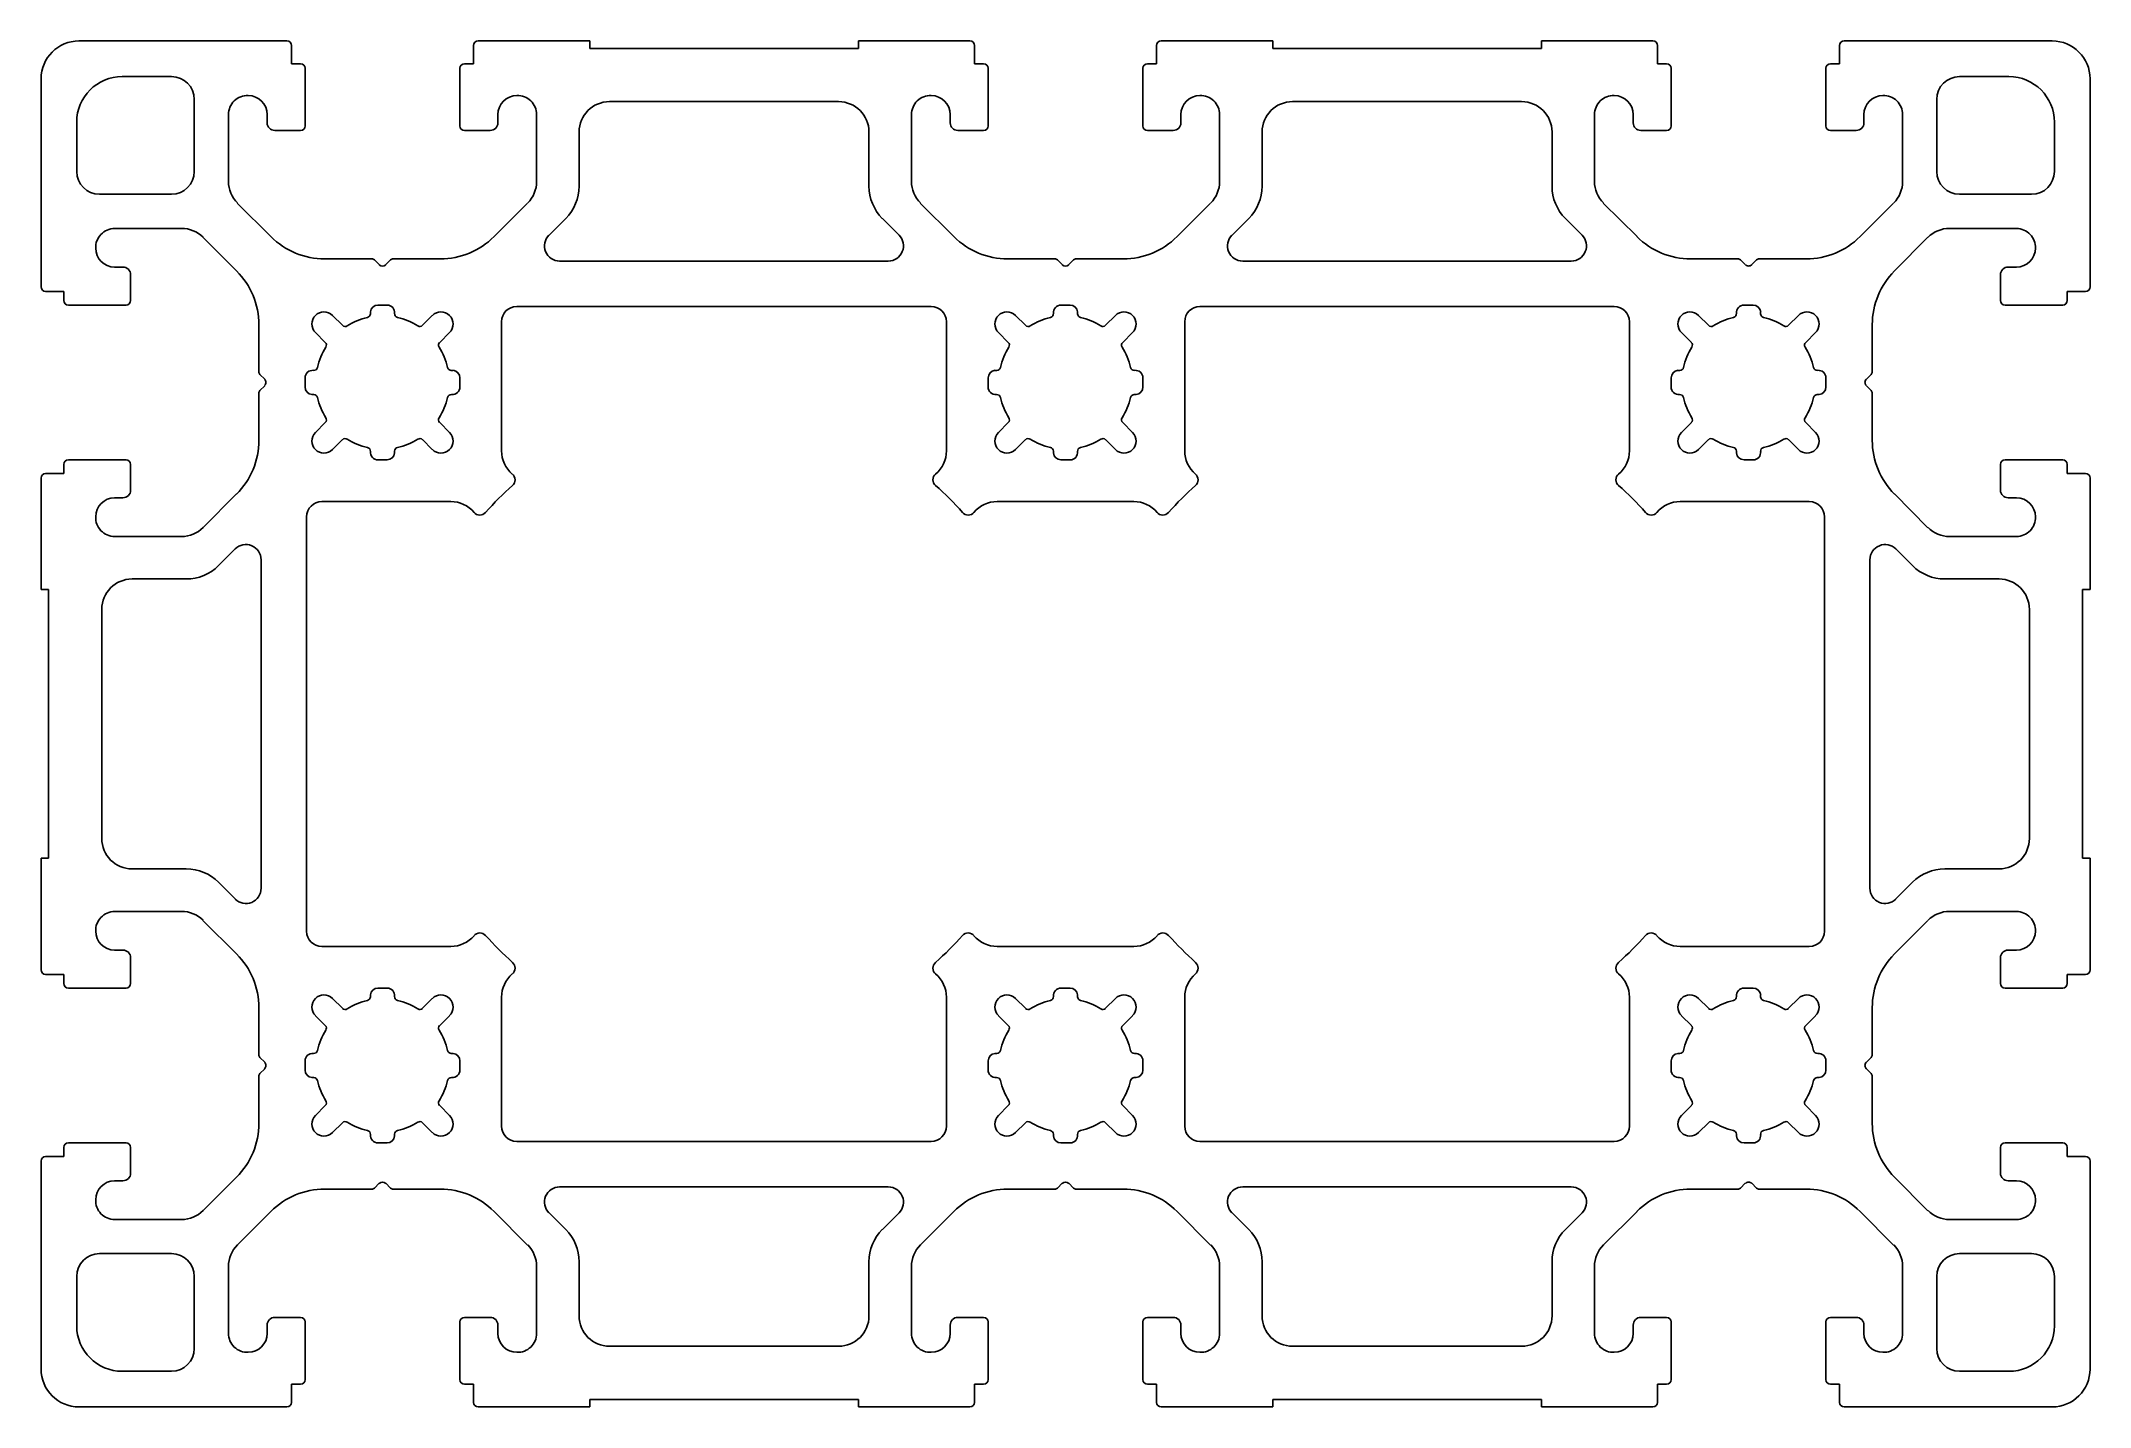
# Model space of a CAD drawing. Extents: x 2115 to 2250, y 2288 to 2378.
import ezdxf

# ---------------------------------------------------------------- set-up
doc = ezdxf.new("R2010")
doc.units = 0
doc.layers.get('0').update_dxf_attribs({"linetype": 'CONTINUOUS'})

msp = doc.modelspace()

# ---------------------------------------------------------------- linework, layer by layer
for p, q in [((2117.81, 2377.61), (2131.51, 2377.61)), ((2144.11, 2377.61), (2151.46, 2377.61)), ((2151.46, 2377.61), (2151.46, 2377.11)), ((2176.51, 2377.61), (2169.16, 2377.61)), ((2169.16, 2377.11), (2169.16, 2377.61)), ((2196.46, 2377.61), (2189.11, 2377.61)), ((2196.46, 2377.11), (2196.46, 2377.61)), ((2221.51, 2377.61), (2214.16, 2377.61)), ((2214.16, 2377.61), (2214.16, 2377.11)), ((2247.81, 2377.61), (2234.11, 2377.61)), ((2131.81, 2377.31), (2131.81, 2376.11)), ((2131.81, 2376.11), (2132.41, 2376.11)), ((2143.21, 2376.11), (2143.81, 2376.11)), ((2143.81, 2376.11), (2143.81, 2377.31)), ((2151.46, 2377.11), (2169.16, 2377.11)), ((2176.81, 2376.11), (2176.81, 2377.31)), ((2177.41, 2376.11), (2176.81, 2376.11)), ((2188.81, 2376.11), (2188.21, 2376.11)), ((2188.81, 2377.31), (2188.81, 2376.11)), ((2214.16, 2377.11), (2196.46, 2377.11)), ((2221.81, 2376.11), (2221.81, 2377.31)), ((2222.41, 2376.11), (2221.81, 2376.11)), ((2233.81, 2376.11), (2233.21, 2376.11)), ((2233.81, 2377.31), (2233.81, 2376.11)), ((2115.31, 2361.41), (2115.31, 2375.11)), ((2120.66, 2375.26), (2123.91, 2375.26)), ((2132.71, 2375.81), (2132.71, 2372.01)), ((2142.91, 2372.01), (2142.91, 2375.81)), ((2177.71, 2372.01), (2177.71, 2375.81)), ((2187.91, 2375.81), (2187.91, 2372.01)), ((2222.71, 2372.01), (2222.71, 2375.81)), ((2232.91, 2375.81), (2232.91, 2372.01)), ((2241.71, 2375.26), (2244.96, 2375.26)), ((2250.31, 2361.41), (2250.31, 2375.11)), ((2125.41, 2373.76), (2125.41, 2369.01)), ((2152.76, 2373.61), (2167.86, 2373.61)), ((2197.76, 2373.61), (2212.86, 2373.61)), ((2240.21, 2369.01), (2240.21, 2373.76)), ((2117.66, 2369.01), (2117.66, 2372.26)), ((2127.66, 2372.76), (2127.66, 2368.35)), ((2130.21, 2372.21), (2130.21, 2372.76)), ((2145.41, 2372.21), (2145.41, 2372.76)), ((2147.96, 2372.76), (2147.96, 2368.35)), ((2172.66, 2372.76), (2172.66, 2368.35)), ((2175.21, 2372.21), (2175.21, 2372.76)), ((2190.41, 2372.21), (2190.41, 2372.76)), ((2192.96, 2372.76), (2192.96, 2368.35)), ((2217.66, 2372.76), (2217.66, 2368.35)), ((2220.21, 2372.21), (2220.21, 2372.76)), ((2235.41, 2372.21), (2235.41, 2372.76)), ((2237.96, 2372.76), (2237.96, 2368.35)), ((2247.96, 2372.26), (2247.96, 2369.01)), ((2132.41, 2371.71), (2130.71, 2371.71)), ((2144.91, 2371.71), (2143.21, 2371.71)), ((2150.76, 2368.04), (2150.76, 2371.61)), ((2169.86, 2371.61), (2169.86, 2368.04)), ((2175.71, 2371.71), (2177.41, 2371.71)), ((2188.21, 2371.71), (2189.91, 2371.71)), ((2195.76, 2368.04), (2195.76, 2371.61)), ((2214.86, 2371.61), (2214.86, 2368.04)), ((2220.71, 2371.71), (2222.41, 2371.71)), ((2233.21, 2371.71), (2234.91, 2371.71)), ((2123.91, 2367.51), (2119.16, 2367.51)), ((2128.24, 2366.93), (2130.46, 2364.72)), ((2145.16, 2364.72), (2147.37, 2366.93)), ((2175.46, 2364.72), (2173.24, 2366.93)), ((2192.37, 2366.93), (2190.16, 2364.72)), ((2220.46, 2364.72), (2218.24, 2366.93)), ((2237.37, 2366.93), (2235.16, 2364.72)), ((2246.46, 2367.51), (2241.71, 2367.51)), ((2120.16, 2365.26), (2124.57, 2365.26)), ((2148.78, 2364.81), (2149.88, 2365.92)), ((2170.74, 2365.92), (2171.84, 2364.81)), ((2193.78, 2364.81), (2194.88, 2365.92)), ((2215.74, 2365.92), (2216.84, 2364.81)), ((2245.46, 2365.26), (2241.05, 2365.26)), ((2128.19, 2362.46), (2125.98, 2364.67)), ((2237.42, 2362.46), (2239.63, 2364.67)), ((2120.71, 2362.71), (2120.16, 2362.71)), ((2133.99, 2363.25), (2137.1, 2363.25)), ((2137.28, 2363.18), (2137.59, 2362.87)), ((2138.02, 2362.87), (2138.33, 2363.18)), ((2138.51, 2363.25), (2141.62, 2363.25)), ((2171.13, 2363.11), (2149.48, 2363.11)), ((2182.1, 2363.25), (2178.99, 2363.25)), ((2182.59, 2362.87), (2182.28, 2363.18)), ((2183.33, 2363.18), (2183.02, 2362.87)), ((2186.62, 2363.25), (2183.51, 2363.25)), ((2216.13, 2363.11), (2194.48, 2363.11)), ((2227.1, 2363.25), (2223.99, 2363.25)), ((2227.59, 2362.87), (2227.28, 2363.18)), ((2228.33, 2363.18), (2228.02, 2362.87)), ((2231.62, 2363.25), (2228.51, 2363.25)), ((2244.91, 2362.71), (2245.46, 2362.71)), ((2121.21, 2362.21), (2121.21, 2360.51)), ((2244.41, 2362.21), (2244.41, 2360.51)), ((2116.81, 2361.11), (2115.61, 2361.11)), ((2116.81, 2360.51), (2116.81, 2361.11)), ((2120.91, 2360.21), (2117.11, 2360.21)), ((2137.51, 2360.21), (2138.11, 2360.21)), ((2146.65, 2360.11), (2173.96, 2360.11)), ((2182.5, 2360.21), (2183.11, 2360.21)), ((2191.66, 2360.11), (2218.96, 2360.11)), ((2227.5, 2360.21), (2228.11, 2360.21)), ((2244.71, 2360.21), (2248.51, 2360.21)), ((2248.81, 2360.51), (2248.81, 2361.11)), ((2248.81, 2361.11), (2250.01, 2361.11)), ((2129.66, 2355.81), (2129.66, 2358.92)), ((2134.52, 2359.53), (2135.17, 2358.88)), ((2137.01, 2359.64), (2137.01, 2359.75)), ((2140.44, 2358.88), (2141.09, 2359.53)), ((2145.65, 2350.6), (2145.65, 2359.11)), ((2174.96, 2359.11), (2174.96, 2350.6)), ((2179.52, 2359.53), (2180.17, 2358.88)), ((2183.6, 2359.75), (2183.6, 2359.64)), ((2185.44, 2358.88), (2186.09, 2359.53)), ((2190.66, 2350.6), (2190.66, 2359.11)), ((2219.96, 2359.11), (2219.96, 2350.6)), ((2224.52, 2359.53), (2225.17, 2358.88)), ((2228.6, 2359.75), (2228.6, 2359.64)), ((2230.44, 2358.88), (2231.09, 2359.53)), ((2235.96, 2355.81), (2235.96, 2358.92)), ((2134.04, 2357.74), (2133.39, 2358.39)), ((2142.23, 2358.39), (2141.58, 2357.74)), ((2179.04, 2357.74), (2178.39, 2358.39)), ((2187.23, 2358.39), (2186.58, 2357.74)), ((2224.04, 2357.74), (2223.39, 2358.39)), ((2232.23, 2358.39), (2231.58, 2357.74)), ((2142.34, 2355.9), (2142.45, 2355.9)), ((2178.16, 2355.9), (2178.28, 2355.9)), ((2223.16, 2355.9), (2223.28, 2355.9)), ((2129.66, 2351.29), (2129.66, 2354.4)), ((2130.05, 2355.32), (2129.73, 2355.63)), ((2129.73, 2354.58), (2130.05, 2354.89)), ((2132.71, 2354.81), (2132.71, 2355.41)), ((2142.91, 2355.41), (2142.91, 2354.8)), ((2177.71, 2354.8), (2177.71, 2355.41)), ((2187.91, 2355.41), (2187.91, 2354.81)), ((2222.71, 2354.8), (2222.71, 2355.41)), ((2232.91, 2355.41), (2232.91, 2354.81)), ((2235.57, 2355.32), (2235.88, 2355.63)), ((2235.88, 2354.58), (2235.57, 2354.89)), ((2235.96, 2351.29), (2235.96, 2354.4)), ((2133.28, 2354.31), (2133.16, 2354.31)), ((2187.45, 2354.31), (2187.34, 2354.31)), ((2232.45, 2354.31), (2232.34, 2354.31)), ((2133.39, 2351.82), (2134.04, 2352.47)), ((2141.58, 2352.47), (2142.23, 2351.82)), ((2178.39, 2351.82), (2179.04, 2352.47)), ((2186.58, 2352.47), (2187.23, 2351.82)), ((2223.39, 2351.82), (2224.04, 2352.47)), ((2231.58, 2352.47), (2232.23, 2351.82)), ((2135.17, 2351.34), (2134.52, 2350.69)), ((2138.6, 2350.58), (2138.6, 2350.46)), ((2141.09, 2350.69), (2140.44, 2351.34)), ((2180.17, 2351.34), (2179.52, 2350.69)), ((2182.01, 2350.46), (2182.01, 2350.58)), ((2186.09, 2350.69), (2185.44, 2351.34)), ((2225.17, 2351.34), (2224.52, 2350.69)), ((2227.01, 2350.46), (2227.01, 2350.58)), ((2231.09, 2350.69), (2230.44, 2351.34)), ((2115.61, 2349.11), (2116.81, 2349.11)), ((2116.81, 2349.11), (2116.81, 2349.71)), ((2117.11, 2350.01), (2120.91, 2350.01)), ((2121.21, 2349.71), (2121.21, 2348.01)), ((2138.11, 2350.01), (2137.5, 2350.01)), ((2183.11, 2350.01), (2182.51, 2350.01)), ((2228.11, 2350.01), (2227.51, 2350.01)), ((2244.41, 2349.71), (2244.41, 2348.01)), ((2248.51, 2350.01), (2244.71, 2350.01)), ((2248.81, 2349.11), (2248.81, 2349.71)), ((2250.01, 2349.11), (2248.81, 2349.11)), ((2115.31, 2341.46), (2115.31, 2348.81)), ((2125.98, 2345.54), (2128.19, 2347.76)), ((2239.63, 2345.54), (2237.42, 2347.76)), ((2250.31, 2341.46), (2250.31, 2348.81)), ((2120.71, 2347.51), (2120.16, 2347.51)), ((2133.81, 2347.26), (2142.31, 2347.26)), ((2178.3, 2347.26), (2187.31, 2347.26)), ((2223.3, 2347.26), (2231.81, 2347.26)), ((2244.91, 2347.51), (2245.46, 2347.51)), ((2120.16, 2344.96), (2124.57, 2344.96)), ((2132.81, 2318.95), (2132.81, 2346.26)), ((2232.81, 2346.26), (2232.81, 2318.95)), ((2245.46, 2344.96), (2241.05, 2344.96)), ((2127, 2343.04), (2128.1, 2344.14)), ((2237.51, 2344.14), (2238.62, 2343.04)), ((2129.81, 2343.43), (2129.81, 2321.78)), ((2235.81, 2321.78), (2235.81, 2343.43)), ((2115.81, 2341.46), (2115.31, 2341.46)), ((2115.81, 2323.76), (2115.81, 2341.46)), ((2121.31, 2342.16), (2124.88, 2342.16)), ((2240.74, 2342.16), (2244.31, 2342.16)), ((2249.81, 2323.76), (2249.81, 2341.46)), ((2249.81, 2341.46), (2250.31, 2341.46)), ((2119.31, 2325.06), (2119.31, 2340.16)), ((2246.31, 2340.16), (2246.31, 2325.06)), ((2115.31, 2323.76), (2115.81, 2323.76)), ((2115.31, 2316.41), (2115.31, 2323.76)), ((2250.31, 2323.76), (2249.81, 2323.76)), ((2250.31, 2316.41), (2250.31, 2323.76)), ((2124.88, 2323.06), (2121.31, 2323.06)), ((2128.1, 2321.08), (2127, 2322.18)), ((2238.62, 2322.18), (2237.51, 2321.08)), ((2244.31, 2323.06), (2240.74, 2323.06)), ((2120.16, 2320.26), (2124.57, 2320.26)), ((2128.19, 2317.46), (2125.98, 2319.67)), ((2237.42, 2317.46), (2239.63, 2319.67)), ((2245.46, 2320.26), (2241.05, 2320.26)), ((2142.31, 2317.95), (2133.81, 2317.95)), ((2187.31, 2317.95), (2178.3, 2317.95)), ((2231.81, 2317.95), (2223.3, 2317.95)), ((2120.71, 2317.71), (2120.16, 2317.71)), ((2121.21, 2317.21), (2121.21, 2315.51)), ((2244.41, 2317.21), (2244.41, 2315.51)), ((2244.91, 2317.71), (2245.46, 2317.71)), ((2116.81, 2316.11), (2115.61, 2316.11)), ((2116.81, 2315.51), (2116.81, 2316.11)), ((2248.81, 2315.51), (2248.81, 2316.11)), ((2248.81, 2316.11), (2250.01, 2316.11)), ((2120.91, 2315.21), (2117.11, 2315.21)), ((2129.66, 2310.81), (2129.66, 2313.92)), ((2134.52, 2314.53), (2135.17, 2313.88)), ((2137.01, 2314.64), (2137.01, 2314.75)), ((2137.51, 2315.21), (2138.11, 2315.21)), ((2140.44, 2313.88), (2141.09, 2314.53)), ((2145.65, 2306.11), (2145.65, 2314.61)), ((2174.96, 2314.61), (2174.96, 2306.11)), ((2179.52, 2314.53), (2180.17, 2313.88)), ((2182.5, 2315.21), (2183.11, 2315.21)), ((2183.6, 2314.75), (2183.6, 2314.64)), ((2185.44, 2313.88), (2186.09, 2314.53)), ((2190.66, 2306.11), (2190.66, 2314.61)), ((2219.96, 2314.61), (2219.96, 2306.11)), ((2224.52, 2314.53), (2225.17, 2313.88)), ((2227.5, 2315.21), (2228.11, 2315.21)), ((2228.6, 2314.75), (2228.6, 2314.64)), ((2230.44, 2313.88), (2231.09, 2314.53)), ((2235.96, 2310.81), (2235.96, 2313.92)), ((2244.71, 2315.21), (2248.51, 2315.21)), ((2134.04, 2312.74), (2133.39, 2313.39)), ((2142.23, 2313.39), (2141.58, 2312.74)), ((2179.04, 2312.74), (2178.39, 2313.39)), ((2187.23, 2313.39), (2186.58, 2312.74)), ((2224.04, 2312.74), (2223.39, 2313.39)), ((2232.23, 2313.39), (2231.58, 2312.74)), ((2130.05, 2310.32), (2129.73, 2310.63)), ((2129.73, 2309.58), (2130.05, 2309.89)), ((2132.71, 2309.81), (2132.71, 2310.41)), ((2142.34, 2310.9), (2142.45, 2310.9)), ((2142.91, 2310.41), (2142.91, 2309.8)), ((2177.71, 2309.8), (2177.71, 2310.41)), ((2178.16, 2310.9), (2178.28, 2310.9)), ((2187.91, 2310.41), (2187.91, 2309.81)), ((2222.71, 2309.8), (2222.71, 2310.41)), ((2223.16, 2310.9), (2223.28, 2310.9)), ((2232.91, 2310.41), (2232.91, 2309.81)), ((2235.57, 2310.32), (2235.88, 2310.63)), ((2235.88, 2309.58), (2235.57, 2309.89)), ((2129.66, 2306.29), (2129.66, 2309.4)), ((2133.28, 2309.31), (2133.16, 2309.31)), ((2187.45, 2309.31), (2187.34, 2309.31)), ((2232.45, 2309.31), (2232.34, 2309.31)), ((2235.96, 2306.29), (2235.96, 2309.4)), ((2133.39, 2306.82), (2134.04, 2307.47)), ((2141.58, 2307.47), (2142.23, 2306.82)), ((2178.39, 2306.82), (2179.04, 2307.47)), ((2186.58, 2307.47), (2187.23, 2306.82)), ((2223.39, 2306.82), (2224.04, 2307.47)), ((2231.58, 2307.47), (2232.23, 2306.82)), ((2135.17, 2306.34), (2134.52, 2305.69)), ((2141.09, 2305.69), (2140.44, 2306.34)), ((2180.17, 2306.34), (2179.52, 2305.69)), ((2186.09, 2305.69), (2185.44, 2306.34)), ((2225.17, 2306.34), (2224.52, 2305.69)), ((2231.09, 2305.69), (2230.44, 2306.34)), ((2116.81, 2304.11), (2116.81, 2304.71)), ((2117.11, 2305.01), (2120.91, 2305.01)), ((2121.21, 2304.71), (2121.21, 2303.01)), ((2138.11, 2305.01), (2137.5, 2305.01)), ((2138.6, 2305.58), (2138.6, 2305.46)), ((2173.96, 2305.11), (2146.65, 2305.11)), ((2182.01, 2305.46), (2182.01, 2305.58)), ((2183.11, 2305.01), (2182.51, 2305.01)), ((2218.96, 2305.11), (2191.66, 2305.11)), ((2227.01, 2305.46), (2227.01, 2305.58)), ((2228.11, 2305.01), (2227.51, 2305.01)), ((2244.41, 2304.71), (2244.41, 2303.01)), ((2248.51, 2305.01), (2244.71, 2305.01)), ((2248.81, 2304.11), (2248.81, 2304.71)), ((2115.31, 2290.11), (2115.31, 2303.81)), ((2115.61, 2304.11), (2116.81, 2304.11)), ((2250.01, 2304.11), (2248.81, 2304.11)), ((2250.31, 2290.11), (2250.31, 2303.81)), ((2120.71, 2302.51), (2120.16, 2302.51)), ((2125.98, 2300.54), (2128.19, 2302.76)), ((2137.1, 2301.96), (2133.99, 2301.96)), ((2137.59, 2302.35), (2137.28, 2302.03)), ((2138.33, 2302.03), (2138.02, 2302.35)), ((2141.62, 2301.96), (2138.51, 2301.96)), ((2149.48, 2302.11), (2171.13, 2302.11)), ((2178.99, 2301.96), (2182.1, 2301.96)), ((2182.28, 2302.03), (2182.59, 2302.35)), ((2183.02, 2302.35), (2183.33, 2302.03)), ((2183.51, 2301.96), (2186.62, 2301.96)), ((2194.48, 2302.11), (2216.13, 2302.11)), ((2223.99, 2301.96), (2227.1, 2301.96)), ((2227.28, 2302.03), (2227.59, 2302.35)), ((2228.02, 2302.35), (2228.33, 2302.03)), ((2228.51, 2301.96), (2231.62, 2301.96)), ((2239.63, 2300.54), (2237.42, 2302.76)), ((2244.91, 2302.51), (2245.46, 2302.51)), ((2130.46, 2300.49), (2128.24, 2298.28)), ((2147.37, 2298.28), (2145.16, 2300.49)), ((2173.24, 2298.28), (2175.46, 2300.49)), ((2190.16, 2300.49), (2192.37, 2298.28)), ((2218.24, 2298.28), (2220.46, 2300.49)), ((2235.16, 2300.49), (2237.37, 2298.28)), ((2120.16, 2299.96), (2124.57, 2299.96)), ((2149.88, 2299.3), (2148.78, 2300.4)), ((2171.84, 2300.4), (2170.74, 2299.3)), ((2194.88, 2299.3), (2193.78, 2300.4)), ((2216.84, 2300.4), (2215.74, 2299.3)), ((2245.46, 2299.96), (2241.05, 2299.96)), ((2119.16, 2297.71), (2123.91, 2297.71)), ((2241.71, 2297.71), (2246.46, 2297.71)), ((2127.66, 2292.46), (2127.66, 2296.87)), ((2147.96, 2292.46), (2147.96, 2296.87)), ((2150.76, 2293.61), (2150.76, 2297.18)), ((2169.86, 2297.18), (2169.86, 2293.61)), ((2172.66, 2292.46), (2172.66, 2296.87)), ((2192.96, 2292.46), (2192.96, 2296.87)), ((2195.76, 2293.61), (2195.76, 2297.18)), ((2214.86, 2297.18), (2214.86, 2293.61)), ((2217.66, 2292.46), (2217.66, 2296.87)), ((2237.96, 2292.46), (2237.96, 2296.87)), ((2117.66, 2292.96), (2117.66, 2296.21)), ((2125.41, 2296.21), (2125.41, 2291.46)), ((2240.21, 2291.46), (2240.21, 2296.21)), ((2247.96, 2296.21), (2247.96, 2292.96)), ((2130.21, 2293.01), (2130.21, 2292.46)), ((2130.71, 2293.51), (2132.41, 2293.51)), ((2132.71, 2293.21), (2132.71, 2289.41)), ((2142.91, 2289.41), (2142.91, 2293.21)), ((2143.21, 2293.51), (2144.91, 2293.51)), ((2145.41, 2293.01), (2145.41, 2292.46)), ((2175.21, 2293.01), (2175.21, 2292.46)), ((2177.41, 2293.51), (2175.71, 2293.51)), ((2177.71, 2289.41), (2177.71, 2293.21)), ((2187.91, 2293.21), (2187.91, 2289.41)), ((2189.91, 2293.51), (2188.21, 2293.51)), ((2190.41, 2293.01), (2190.41, 2292.46)), ((2220.21, 2293.01), (2220.21, 2292.46)), ((2222.41, 2293.51), (2220.71, 2293.51)), ((2222.71, 2289.41), (2222.71, 2293.21)), ((2232.91, 2293.21), (2232.91, 2289.41)), ((2234.91, 2293.51), (2233.21, 2293.51)), ((2235.41, 2293.01), (2235.41, 2292.46)), ((2167.86, 2291.61), (2152.76, 2291.61)), ((2212.86, 2291.61), (2197.76, 2291.61)), ((2123.91, 2289.96), (2120.66, 2289.96)), ((2244.96, 2289.96), (2241.71, 2289.96)), ((2131.81, 2289.11), (2131.81, 2287.91)), ((2132.41, 2289.11), (2131.81, 2289.11)), ((2143.81, 2289.11), (2143.21, 2289.11)), ((2143.81, 2287.91), (2143.81, 2289.11)), ((2176.81, 2287.91), (2176.81, 2289.11)), ((2176.81, 2289.11), (2177.41, 2289.11)), ((2188.21, 2289.11), (2188.81, 2289.11)), ((2188.81, 2289.11), (2188.81, 2287.91)), ((2221.81, 2287.91), (2221.81, 2289.11)), ((2221.81, 2289.11), (2222.41, 2289.11)), ((2233.21, 2289.11), (2233.81, 2289.11)), ((2233.81, 2289.11), (2233.81, 2287.91)), ((2131.51, 2287.61), (2117.81, 2287.61)), ((2151.46, 2287.61), (2144.11, 2287.61)), ((2151.46, 2288.11), (2151.46, 2287.61)), ((2169.16, 2288.11), (2151.46, 2288.11)), ((2169.16, 2287.61), (2169.16, 2288.11)), ((2169.16, 2287.61), (2176.51, 2287.61)), ((2189.11, 2287.61), (2196.46, 2287.61)), ((2196.46, 2287.61), (2196.46, 2288.11)), ((2196.46, 2288.11), (2214.16, 2288.11)), ((2214.16, 2288.11), (2214.16, 2287.61)), ((2214.16, 2287.61), (2221.51, 2287.61)), ((2234.11, 2287.61), (2247.81, 2287.61))]:
    msp.add_line(p, q)
for centre, radius, start, end in [((2117.81, 2375.11), 2.5, 90, 180), ((2131.51, 2377.31), 0.3, 0, 90), ((2144.11, 2377.31), 0.3, 90, 180), ((2176.51, 2377.31), 0.3, 0, 90), ((2189.11, 2377.31), 0.3, 90, 180), ((2221.51, 2377.31), 0.3, 0, 90), ((2234.11, 2377.31), 0.3, 90, 180), ((2247.81, 2375.11), 2.5, 0, 90), ((2132.41, 2375.81), 0.3, 0, 90), ((2143.21, 2375.81), 0.3, 90, 180), ((2177.41, 2375.81), 0.3, 0, 90), ((2188.21, 2375.81), 0.3, 90, 180), ((2222.41, 2375.81), 0.3, 0, 90), ((2233.21, 2375.81), 0.3, 90, 180), ((2120.66, 2372.26), 3, 90, 180), ((2123.91, 2373.76), 1.5, 0, 90), ((2241.71, 2373.76), 1.5, 90, 180), ((2244.96, 2372.26), 3, 0, 90), ((2128.91, 2372.76), 1.25, 87.7791, 179.9743), ((2128.96, 2372.76), 1.25, 0, 90), ((2146.66, 2372.76), 1.25, 90, 180), ((2146.71, 2372.76), 1.25, 0.0257, 92.2209), ((2152.76, 2371.61), 2, 90, 180), ((2167.86, 2371.61), 2, 0, 90), ((2173.91, 2372.76), 1.25, 87.7791, 179.9743), ((2173.96, 2372.76), 1.25, 0, 90), ((2191.66, 2372.76), 1.25, 90, 180), ((2191.71, 2372.76), 1.25, 0.0257, 92.2209), ((2197.76, 2371.61), 2, 90, 180), ((2212.86, 2371.61), 2, 0, 90), ((2218.91, 2372.76), 1.25, 87.7791, 179.9743), ((2218.96, 2372.76), 1.25, 0, 90), ((2236.66, 2372.76), 1.25, 90, 180), ((2236.71, 2372.76), 1.25, 0.0257, 92.2209), ((2130.71, 2372.21), 0.5, 179.9998, 270), ((2132.41, 2372.01), 0.3, 270, 360), ((2143.21, 2372.01), 0.3, 180, 270), ((2144.91, 2372.21), 0.5, 270, 0.0002), ((2175.71, 2372.21), 0.5, 179.9998, 270), ((2177.41, 2372.01), 0.3, 270, 360), ((2188.21, 2372.01), 0.3, 180, 270), ((2189.91, 2372.21), 0.5, 270, 0.0002), ((2220.71, 2372.21), 0.5, 179.9998, 270), ((2222.41, 2372.01), 0.3, 270, 360), ((2233.21, 2372.01), 0.3, 180, 270), ((2234.91, 2372.21), 0.5, 270, 0.0002), ((2119.16, 2369.01), 1.5, 180, 270), ((2123.91, 2369.01), 1.5, 270, 0), ((2129.66, 2368.35), 2, 179.9999, 225.0017), ((2145.96, 2368.35), 2, 314.9983, 0.0001), ((2147.76, 2368.04), 3, 315, 360), ((2172.86, 2368.04), 3, 180, 225), ((2174.66, 2368.35), 2, 179.9999, 225.0017), ((2190.96, 2368.35), 2, 314.9983, 0.0001), ((2192.76, 2368.04), 3, 315, 0), ((2217.86, 2368.04), 3, 180, 225), ((2219.66, 2368.35), 2, 179.9999, 225.0017), ((2235.96, 2368.35), 2, 314.9983, 0.0001), ((2241.71, 2369.01), 1.5, 180, 270), ((2246.46, 2369.01), 1.5, 270, 0), ((2120.16, 2364), 1.25, 90.0257, 182.2209), ((2124.57, 2363.26), 2, 45.0017, 90.0001), ((2241.05, 2363.26), 2, 89.9999, 134.9983), ((2245.46, 2364), 1.25, 357.7791, 89.9743), ((2120.16, 2363.96), 1.25, 180, 270), ((2133.99, 2368.25), 5, 225.0017, 270), ((2141.62, 2368.25), 5, 270, 314.9983), ((2149.48, 2364.11), 1, 135, 270), ((2171.13, 2364.11), 1, 270, 45), ((2178.99, 2368.25), 5, 225.0017, 270), ((2186.62, 2368.25), 5, 270, 314.9983), ((2194.48, 2364.11), 1, 135, 270), ((2216.13, 2364.11), 1, 270, 45), ((2223.99, 2368.25), 5, 225.0017, 270), ((2231.62, 2368.25), 5, 270, 314.9983), ((2245.46, 2363.96), 1.25, 270, 360), ((2120.71, 2362.21), 0.5, 0, 90.0002), ((2137.1, 2363), 0.25, 45.0114, 90), ((2137.81, 2363.08), 0.3, 225.0114, 315.0114), ((2138.51, 2363), 0.25, 90, 135.0114), ((2182.1, 2363), 0.25, 45.0114, 90), ((2182.81, 2363.08), 0.3, 225.0114, 315.0114), ((2183.51, 2363), 0.25, 90, 135.0114), ((2227.1, 2363), 0.25, 44.9886, 90), ((2227.81, 2363.08), 0.3, 224.9886, 314.9886), ((2228.51, 2363), 0.25, 90, 134.9886), ((2244.91, 2362.21), 0.5, 89.9998, 180), ((2115.61, 2361.41), 0.3, 180, 270), ((2124.66, 2358.92), 5, 360, 45), ((2240.96, 2358.92), 5, 135, 180), ((2250.01, 2361.41), 0.3, 270, 0), ((2117.11, 2360.51), 0.3, 180, 270), ((2120.91, 2360.51), 0.3, 270, 360), ((2137.51, 2359.71), 0.5, 90, 174.7613), ((2138.11, 2359.71), 0.5, 354.6781, 89.8683), ((2146.65, 2359.11), 1, 90, 180), ((2173.96, 2359.11), 1, 0, 90), ((2182.51, 2359.71), 0.5, 90.1317, 185.3219), ((2183.11, 2359.71), 0.5, 5.2387, 90), ((2191.66, 2359.11), 1, 90, 180), ((2218.96, 2359.11), 1, 0, 90), ((2227.51, 2359.71), 0.5, 90.1317, 185.3219), ((2228.11, 2359.71), 0.5, 5.2387, 90), ((2244.71, 2360.51), 0.3, 180, 270), ((2248.51, 2360.51), 0.3, 270, 0), ((2133.95, 2358.96), 0.8, 45.0013, 224.9976), ((2135.35, 2359.05), 0.25, 225.0013, 301.9493), ((2137.81, 2355.11), 4.4, 103.0239, 121.9493), ((2136.76, 2359.64), 0.25, 283.0239, 360), ((2138.85, 2359.64), 0.25, 174.6657, 256.9761), ((2137.81, 2355.11), 4.4, 58.0507, 76.9761), ((2140.27, 2359.05), 0.25, 238.0507, 314.9981), ((2141.66, 2358.96), 0.8, 315, 134.9961), ((2178.95, 2358.96), 0.8, 45.0039, 225), ((2180.35, 2359.05), 0.25, 225.0019, 301.9493), ((2182.81, 2355.11), 4.4, 103.0239, 121.9493), ((2181.76, 2359.64), 0.25, 283.0239, 5.3343), ((2183.85, 2359.64), 0.25, 180, 256.9761), ((2182.81, 2355.11), 4.4, 58.0507, 76.9761), ((2185.27, 2359.05), 0.25, 238.0507, 314.9987), ((2186.66, 2358.96), 0.8, 315.0024, 134.9987), ((2223.95, 2358.96), 0.8, 45.0039, 225), ((2225.35, 2359.05), 0.25, 225.0019, 301.9493), ((2227.81, 2355.11), 4.4, 103.0239, 121.9493), ((2226.76, 2359.64), 0.25, 283.0239, 5.3343), ((2228.85, 2359.64), 0.25, 180, 256.9761), ((2227.81, 2355.11), 4.4, 58.0507, 76.9761), ((2230.27, 2359.05), 0.25, 238.0507, 314.9987), ((2231.66, 2358.96), 0.8, 315.0024, 134.9987), ((2137.81, 2355.11), 4.4, 148.0507, 166.9761), ((2133.86, 2357.57), 0.25, 328.0507, 44.9976), ((2141.75, 2357.57), 0.25, 135.0017, 211.9493), ((2137.81, 2355.11), 4.4, 13.0239, 31.9493), ((2182.81, 2355.11), 4.4, 148.0507, 166.9761), ((2178.86, 2357.57), 0.25, 328.0507, 44.9983), ((2186.75, 2357.57), 0.25, 135.0024, 211.9493), ((2182.81, 2355.11), 4.4, 13.0239, 31.9493), ((2227.81, 2355.11), 4.4, 148.0507, 166.9761), ((2223.86, 2357.57), 0.25, 328.0507, 44.9983), ((2231.75, 2357.57), 0.25, 135.0024, 211.9493), ((2227.81, 2355.11), 4.4, 13.0239, 31.9493), ((2129.91, 2355.81), 0.25, 180.0013, 225.0228), ((2133.21, 2355.41), 0.5, 84.6781, 179.8683), ((2133.28, 2356.15), 0.25, 264.6657, 346.9761), ((2142.34, 2356.15), 0.25, 193.0239, 270), ((2142.41, 2355.41), 0.5, 0, 84.7613), ((2178.21, 2355.41), 0.5, 95.2387, 180), ((2178.28, 2356.15), 0.25, 270, 346.9761), ((2187.34, 2356.15), 0.25, 193.0239, 275.3343), ((2187.41, 2355.41), 0.5, 0.1317, 95.3219), ((2223.21, 2355.41), 0.5, 95.2387, 180), ((2223.28, 2356.15), 0.25, 270, 346.9761), ((2232.34, 2356.15), 0.25, 193.0239, 275.3343), ((2232.41, 2355.41), 0.5, 0.1317, 95.3219), ((2235.71, 2355.81), 0.25, 314.9772, 359.9987), ((2129.91, 2354.4), 0.25, 134.9886, 179.9987), ((2129.83, 2355.11), 0.3, 314.9886, 45.0228), ((2133.21, 2354.81), 0.5, 180, 264.7613), ((2142.41, 2354.81), 0.5, 264.6781, 359.8683), ((2178.21, 2354.81), 0.5, 180.1317, 275.3219), ((2187.41, 2354.81), 0.5, 275.2387, 360), ((2223.21, 2354.81), 0.5, 180.1317, 275.3219), ((2232.41, 2354.81), 0.5, 275.2387, 360), ((2235.78, 2355.11), 0.3, 134.9772, 225.0114), ((2235.71, 2354.4), 0.25, 0.0013, 45.0114), ((2133.28, 2354.06), 0.25, 13.0239, 90), ((2137.81, 2355.11), 4.4, 193.0239, 211.9493), ((2137.81, 2355.11), 4.4, 328.0507, 346.9761), ((2142.34, 2354.06), 0.25, 84.6657, 166.9761), ((2178.28, 2354.06), 0.25, 13.0239, 95.3343), ((2182.81, 2355.11), 4.4, 193.0239, 211.9493), ((2182.81, 2355.11), 4.4, 328.0507, 346.9761), ((2187.34, 2354.06), 0.25, 90, 166.9761), ((2223.28, 2354.06), 0.25, 13.0239, 95.3343), ((2227.81, 2355.11), 4.4, 193.0239, 211.9493), ((2227.81, 2355.11), 4.4, 328.0507, 346.9761), ((2232.34, 2354.06), 0.25, 90, 166.9761), ((2133.95, 2351.25), 0.8, 135.002, 314.9983), ((2133.86, 2352.65), 0.25, 315.002, 31.9493), ((2141.66, 2351.25), 0.8, 225.0009, 44.9981), ((2141.75, 2352.65), 0.25, 148.0507, 224.9981), ((2178.95, 2351.25), 0.8, 135.0019, 314.9991), ((2178.86, 2352.65), 0.25, 315.0019, 31.9493), ((2186.66, 2351.25), 0.8, 225.0017, 44.998), ((2186.75, 2352.65), 0.25, 148.0507, 224.998), ((2223.95, 2351.25), 0.8, 135.0019, 314.9991), ((2223.86, 2352.65), 0.25, 315.0019, 31.9493), ((2231.66, 2351.25), 0.8, 225.0017, 44.998), ((2231.75, 2352.65), 0.25, 148.0507, 224.998), ((2124.66, 2351.29), 5, 314.9958, 359.9974), ((2135.35, 2351.16), 0.25, 58.0507, 134.9983), ((2137.81, 2355.11), 4.4, 238.0507, 256.9761), ((2136.76, 2350.58), 0.25, 354.6657, 76.9761), ((2137.51, 2350.51), 0.5, 174.6781, 269.8683), ((2138.11, 2350.51), 0.5, 270, 354.7613), ((2138.85, 2350.58), 0.25, 103.0239, 180), ((2137.81, 2355.11), 4.4, 283.0239, 301.9493), ((2140.27, 2351.16), 0.25, 45.0018, 121.9493), ((2147.65, 2350.6), 2, 180, 229.8529), ((2172.96, 2350.6), 2, 310.1501, 0), ((2180.35, 2351.16), 0.25, 58.0507, 134.9982), ((2182.81, 2355.11), 4.4, 238.0507, 256.9761), ((2181.76, 2350.58), 0.25, 0, 76.9761), ((2182.51, 2350.51), 0.5, 185.2387, 270), ((2183.11, 2350.51), 0.5, 270.1317, 5.3219), ((2183.85, 2350.58), 0.25, 103.0239, 185.3343), ((2182.81, 2355.11), 4.4, 283.0239, 301.9493), ((2185.27, 2351.16), 0.25, 45.0017, 121.9493), ((2192.66, 2350.6), 2, 180, 229.8499), ((2217.96, 2350.6), 2, 310.1471, 0), ((2225.35, 2351.16), 0.25, 58.0507, 134.9982), ((2227.81, 2355.11), 4.4, 238.0507, 256.9761), ((2226.76, 2350.58), 0.25, 0, 76.9761), ((2227.51, 2350.51), 0.5, 185.2387, 270), ((2228.11, 2350.51), 0.5, 270.1317, 5.3219), ((2228.85, 2350.58), 0.25, 103.0239, 185.3343), ((2227.81, 2355.11), 4.4, 283.0239, 301.9493), ((2230.27, 2351.16), 0.25, 45.0017, 121.9493), ((2240.96, 2351.29), 5, 180.0026, 225.0042), ((2115.61, 2348.81), 0.3, 90, 180), ((2117.11, 2349.71), 0.3, 90, 180), ((2120.91, 2349.71), 0.3, 0, 90), ((2146.04, 2348.69), 0.5, 311.5614, 49.8529), ((2174.57, 2348.69), 0.5, 130.1501, 228.4389), ((2191.04, 2348.69), 0.5, 311.5611, 49.8499), ((2219.57, 2348.69), 0.5, 130.1471, 228.4386), ((2244.71, 2349.71), 0.3, 90, 180), ((2248.51, 2349.71), 0.3, 0, 90), ((2250.01, 2348.81), 0.3, 0, 90), ((2120.71, 2348.01), 0.5, 269.9998, 0), ((2160.31, 2332.61), 21, 131.5614, 138.4387), ((2160.31, 2332.61), 21, 41.5617, 48.4389), ((2205.31, 2332.61), 21, 131.5611, 138.4383), ((2205.31, 2332.61), 21, 41.5613, 48.4386), ((2244.91, 2348.01), 0.5, 180, 270.0002), ((2120.16, 2346.26), 1.25, 90, 180), ((2133.81, 2346.26), 1, 90, 180), ((2142.31, 2345.26), 2, 40.1467, 90), ((2144.22, 2346.87), 0.5, 220.1467, 318.4387), ((2176.39, 2346.87), 0.5, 221.5617, 319.85), ((2178.3, 2345.26), 2, 90, 139.85), ((2187.31, 2345.26), 2, 40.15, 90), ((2189.22, 2346.87), 0.5, 220.15, 318.4383), ((2221.39, 2346.87), 0.5, 221.5613, 319.8533), ((2223.3, 2345.26), 2, 90, 139.8533), ((2231.81, 2346.26), 1, 0, 90), ((2245.46, 2346.26), 1.25, 0, 90), ((2120.16, 2346.21), 1.25, 177.7791, 269.9743), ((2124.57, 2346.96), 2, 269.9999, 314.9979), ((2241.05, 2346.96), 2, 225.0021, 270.0001), ((2245.46, 2346.21), 1.25, 270.0257, 2.2209), ((2128.81, 2343.43), 1, 0, 135), ((2236.81, 2343.43), 1, 45, 180), ((2124.88, 2345.16), 3, 270, 315), ((2240.74, 2345.16), 3, 225, 270), ((2121.31, 2340.16), 2, 90, 180), ((2244.31, 2340.16), 2, 0, 90), ((2121.31, 2325.06), 2, 180, 270), ((2244.31, 2325.06), 2, 270, 360), ((2124.88, 2320.06), 3, 45, 90), ((2240.74, 2320.06), 3, 90, 135), ((2128.81, 2321.78), 1, 225, 0), ((2236.81, 2321.78), 1, 180, 315), ((2120.16, 2319), 1.25, 90.0257, 182.2209), ((2124.57, 2318.26), 2, 45.0021, 90.0001), ((2241.05, 2318.26), 2, 89.9999, 134.9979), ((2245.46, 2319), 1.25, 357.7791, 89.9743), ((2120.16, 2318.96), 1.25, 180, 270), ((2133.81, 2318.95), 1, 180, 270), ((2142.31, 2319.95), 2, 270, 319.8533), ((2144.22, 2318.34), 0.5, 41.5613, 139.8533), ((2160.31, 2332.61), 21, 221.5613, 228.4386), ((2160.31, 2332.61), 21, 311.5611, 318.4383), ((2176.39, 2318.34), 0.5, 40.15, 138.4383), ((2178.3, 2319.95), 2, 220.15, 270), ((2187.31, 2319.95), 2, 270, 319.85), ((2189.22, 2318.34), 0.5, 41.5617, 139.85), ((2205.31, 2332.61), 21, 221.5617, 228.4389), ((2205.31, 2332.61), 21, 311.5614, 318.4387), ((2221.39, 2318.34), 0.5, 40.1467, 138.4387), ((2223.3, 2319.95), 2, 220.1467, 270), ((2231.81, 2318.95), 1, 270, 0), ((2245.46, 2318.96), 1.25, 270, 360), ((2120.71, 2317.21), 0.5, 0, 90.0002), ((2124.66, 2313.92), 5, 360, 45), ((2146.04, 2316.52), 0.5, 310.1471, 48.4386), ((2174.57, 2316.52), 0.5, 131.5611, 229.8499), ((2191.04, 2316.52), 0.5, 310.1501, 48.4389), ((2219.57, 2316.52), 0.5, 131.5614, 229.8529), ((2240.96, 2313.92), 5, 135, 180), ((2244.91, 2317.21), 0.5, 89.9998, 180), ((2115.61, 2316.41), 0.3, 180, 270), ((2117.11, 2315.51), 0.3, 180, 270), ((2120.91, 2315.51), 0.3, 270, 360), ((2147.65, 2314.61), 2, 130.1471, 180), ((2172.96, 2314.61), 2, 0, 49.8499), ((2192.66, 2314.61), 2, 130.1501, 180), ((2217.96, 2314.61), 2, 0, 49.8529), ((2244.71, 2315.51), 0.3, 180, 270), ((2248.51, 2315.51), 0.3, 270, 0), ((2250.01, 2316.41), 0.3, 270, 0), ((2133.95, 2313.96), 0.8, 45.0013, 224.9976), ((2137.81, 2310.11), 4.4, 103.0239, 121.9493), ((2136.76, 2314.64), 0.25, 283.0239, 360), ((2137.51, 2314.71), 0.5, 90, 174.7613), ((2138.11, 2314.71), 0.5, 354.6781, 89.8683), ((2138.85, 2314.64), 0.25, 174.6657, 256.9761), ((2137.81, 2310.11), 4.4, 58.0507, 76.9761), ((2141.66, 2313.96), 0.8, 315, 134.9961), ((2178.95, 2313.96), 0.8, 45.0039, 225), ((2182.81, 2310.11), 4.4, 103.0239, 121.9493), ((2181.76, 2314.64), 0.25, 283.0239, 5.3343), ((2182.51, 2314.71), 0.5, 90.1317, 185.3219), ((2183.11, 2314.71), 0.5, 5.2387, 90), ((2183.85, 2314.64), 0.25, 180, 256.9761), ((2182.81, 2310.11), 4.4, 58.0507, 76.9761), ((2186.66, 2313.96), 0.8, 315.0024, 134.9987), ((2223.95, 2313.96), 0.8, 45.0039, 225), ((2227.81, 2310.11), 4.4, 103.0239, 121.9493), ((2226.76, 2314.64), 0.25, 283.0239, 5.3343), ((2227.51, 2314.71), 0.5, 90.1317, 185.3219), ((2228.11, 2314.71), 0.5, 5.2387, 90), ((2228.85, 2314.64), 0.25, 180, 256.9761), ((2227.81, 2310.11), 4.4, 58.0507, 76.9761), ((2231.66, 2313.96), 0.8, 315.0024, 134.9987), ((2133.86, 2312.57), 0.25, 328.0507, 44.9976), ((2135.35, 2314.05), 0.25, 225.0013, 301.9493), ((2140.27, 2314.05), 0.25, 238.0507, 314.9981), ((2141.75, 2312.57), 0.25, 135.0017, 211.9493), ((2178.86, 2312.57), 0.25, 328.0507, 44.9983), ((2180.35, 2314.05), 0.25, 225.0019, 301.9493), ((2185.27, 2314.05), 0.25, 238.0507, 314.9987), ((2186.75, 2312.57), 0.25, 135.0024, 211.9493), ((2223.86, 2312.57), 0.25, 328.0507, 44.9983), ((2225.35, 2314.05), 0.25, 225.0019, 301.9493), ((2230.27, 2314.05), 0.25, 238.0507, 314.9987), ((2231.75, 2312.57), 0.25, 135.0024, 211.9493), ((2137.81, 2310.11), 4.4, 148.0507, 166.9761), ((2137.81, 2310.11), 4.4, 13.0239, 31.9493), ((2182.81, 2310.11), 4.4, 148.0507, 166.9761), ((2182.81, 2310.11), 4.4, 13.0239, 31.9493), ((2227.81, 2310.11), 4.4, 148.0507, 166.9761), ((2227.81, 2310.11), 4.4, 13.0239, 31.9493), ((2129.91, 2310.81), 0.25, 180.0013, 225.0114), ((2129.83, 2310.11), 0.3, 314.9772, 45.0114), ((2133.21, 2310.41), 0.5, 84.6781, 179.8683), ((2133.28, 2311.15), 0.25, 264.6657, 346.9761), ((2142.34, 2311.15), 0.25, 193.0239, 270), ((2142.41, 2310.41), 0.5, 0, 84.7613), ((2178.21, 2310.41), 0.5, 95.2387, 180), ((2178.28, 2311.15), 0.25, 270, 346.9761), ((2187.34, 2311.15), 0.25, 193.0239, 275.3343), ((2187.41, 2310.41), 0.5, 0.1317, 95.3219), ((2223.21, 2310.41), 0.5, 95.2387, 180), ((2223.28, 2311.15), 0.25, 270, 346.9761), ((2232.34, 2311.15), 0.25, 193.0239, 275.3343), ((2232.41, 2310.41), 0.5, 0.1317, 95.3219), ((2235.78, 2310.11), 0.3, 134.9886, 225.0228), ((2235.71, 2310.81), 0.25, 314.9886, 359.9987), ((2129.91, 2309.4), 0.25, 134.9772, 179.9987), ((2133.21, 2309.81), 0.5, 180, 264.7613), ((2133.28, 2309.06), 0.25, 13.0239, 90), ((2137.81, 2310.11), 4.4, 193.0239, 211.9493), ((2137.81, 2310.11), 4.4, 328.0507, 346.9761), ((2142.34, 2309.06), 0.25, 84.6657, 166.9761), ((2142.41, 2309.81), 0.5, 264.6781, 359.8683), ((2178.21, 2309.81), 0.5, 180.1317, 275.3219), ((2178.28, 2309.06), 0.25, 13.0239, 95.3343), ((2182.81, 2310.11), 4.4, 193.0239, 211.9493), ((2182.81, 2310.11), 4.4, 328.0507, 346.9761), ((2187.34, 2309.06), 0.25, 90, 166.9761), ((2187.41, 2309.81), 0.5, 275.2387, 360), ((2223.21, 2309.81), 0.5, 180.1317, 275.3219), ((2223.28, 2309.06), 0.25, 13.0239, 95.3343), ((2227.81, 2310.11), 4.4, 193.0239, 211.9493), ((2227.81, 2310.11), 4.4, 328.0507, 346.9761), ((2232.34, 2309.06), 0.25, 90, 166.9761), ((2232.41, 2309.81), 0.5, 275.2387, 360), ((2235.71, 2309.4), 0.25, 0.0013, 45.0228), ((2133.86, 2307.65), 0.25, 315.002, 31.9493), ((2141.75, 2307.65), 0.25, 148.0507, 224.9981), ((2178.86, 2307.65), 0.25, 315.0019, 31.9493), ((2186.75, 2307.65), 0.25, 148.0507, 224.998), ((2223.86, 2307.65), 0.25, 315.0019, 31.9493), ((2231.75, 2307.65), 0.25, 148.0507, 224.998), ((2124.66, 2306.29), 5, 314.9965, 359.9974), ((2133.95, 2306.25), 0.8, 135.002, 314.9983), ((2135.35, 2306.16), 0.25, 58.0507, 134.9983), ((2137.81, 2310.11), 4.4, 238.0507, 256.9761), ((2136.76, 2305.58), 0.25, 354.6657, 76.9761), ((2138.85, 2305.58), 0.25, 103.0239, 180), ((2137.81, 2310.11), 4.4, 283.0239, 301.9493), ((2140.27, 2306.16), 0.25, 45.0018, 121.9493), ((2141.66, 2306.25), 0.8, 225.0009, 44.9981), ((2146.65, 2306.11), 1, 180, 270), ((2173.96, 2306.11), 1, 270, 0), ((2178.95, 2306.25), 0.8, 135.0019, 314.9991), ((2180.35, 2306.16), 0.25, 58.0507, 134.9982), ((2182.81, 2310.11), 4.4, 238.0507, 256.9761), ((2181.76, 2305.58), 0.25, 0, 76.9761), ((2183.85, 2305.58), 0.25, 103.0239, 185.3343), ((2182.81, 2310.11), 4.4, 283.0239, 301.9493), ((2185.27, 2306.16), 0.25, 45.0017, 121.9493), ((2186.66, 2306.25), 0.8, 225.0017, 44.998), ((2191.66, 2306.11), 1, 180, 270), ((2218.96, 2306.11), 1, 270, 0), ((2223.95, 2306.25), 0.8, 135.0019, 314.9991), ((2225.35, 2306.16), 0.25, 58.0507, 134.9982), ((2227.81, 2310.11), 4.4, 238.0507, 256.9761), ((2226.76, 2305.58), 0.25, 0, 76.9761), ((2228.85, 2305.58), 0.25, 103.0239, 185.3343), ((2227.81, 2310.11), 4.4, 283.0239, 301.9493), ((2230.27, 2306.16), 0.25, 45.0017, 121.9493), ((2231.66, 2306.25), 0.8, 225.0017, 44.998), ((2240.96, 2306.29), 5, 180.0026, 225.0035), ((2117.11, 2304.71), 0.3, 90, 180), ((2120.91, 2304.71), 0.3, 0, 90), ((2137.51, 2305.51), 0.5, 174.6781, 269.8683), ((2138.11, 2305.51), 0.5, 270, 354.7613), ((2182.51, 2305.51), 0.5, 185.2387, 270), ((2183.11, 2305.51), 0.5, 270.1317, 5.3219), ((2227.51, 2305.51), 0.5, 185.2387, 270), ((2228.11, 2305.51), 0.5, 270.1317, 5.3219), ((2244.71, 2304.71), 0.3, 90, 180), ((2248.51, 2304.71), 0.3, 0, 90), ((2115.61, 2303.81), 0.3, 90, 180), ((2250.01, 2303.81), 0.3, 0, 90), ((2120.16, 2301.26), 1.25, 90, 180), ((2120.71, 2303.01), 0.5, 269.9998, 0), ((2133.99, 2296.96), 5, 90, 134.9983), ((2137.1, 2302.21), 0.25, 270, 314.9886), ((2137.81, 2302.13), 0.3, 44.9886, 134.9886), ((2138.51, 2302.21), 0.25, 224.9886, 270), ((2141.62, 2296.96), 5, 45.0017, 90), ((2149.48, 2301.11), 1, 90, 225), ((2171.13, 2301.11), 1, 315, 90), ((2178.99, 2296.96), 5, 90, 134.9983), ((2182.1, 2302.21), 0.25, 270, 314.9886), ((2182.81, 2302.13), 0.3, 44.9886, 134.9886), ((2183.51, 2302.21), 0.25, 224.9886, 270), ((2186.62, 2296.96), 5, 45.0017, 90), ((2194.48, 2301.11), 1, 90, 225), ((2216.13, 2301.11), 1, 315, 90), ((2223.99, 2296.96), 5, 90, 134.9983), ((2227.1, 2302.21), 0.25, 270, 315.0114), ((2227.81, 2302.13), 0.3, 45.0114, 135.0114), ((2228.51, 2302.21), 0.25, 225.0114, 270), ((2231.62, 2296.96), 5, 45.0017, 90), ((2244.91, 2303.01), 0.5, 180, 270.0002), ((2245.46, 2301.26), 1.25, 0, 90), ((2120.16, 2301.21), 1.25, 177.7791, 269.9743), ((2124.57, 2301.96), 2, 269.9999, 314.9983), ((2241.05, 2301.96), 2, 225.0017, 270.0001), ((2245.46, 2301.21), 1.25, 270.0257, 2.2209), ((2147.76, 2297.18), 3, 0, 45), ((2172.86, 2297.18), 3, 135, 180), ((2192.76, 2297.18), 3, 0, 45), ((2217.86, 2297.18), 3, 135, 180), ((2119.16, 2296.21), 1.5, 90, 180), ((2123.91, 2296.21), 1.5, 0, 90), ((2129.66, 2296.87), 2, 134.9983, 180.0001), ((2145.96, 2296.87), 2, 359.9999, 45.0017), ((2174.66, 2296.87), 2, 134.9983, 180.0001), ((2190.96, 2296.87), 2, 359.9999, 45.0017), ((2219.66, 2296.87), 2, 134.9983, 180.0001), ((2235.96, 2296.87), 2, 359.9999, 45.0017), ((2241.71, 2296.21), 1.5, 90, 180), ((2246.46, 2296.21), 1.5, 0, 90), ((2120.66, 2292.96), 3, 180, 270), ((2128.91, 2292.46), 1.25, 180.0257, 272.2209), ((2128.96, 2292.46), 1.25, 270, 360), ((2130.71, 2293.01), 0.5, 90, 180.0002), ((2132.41, 2293.21), 0.3, 0, 90), ((2143.21, 2293.21), 0.3, 90, 180), ((2144.91, 2293.01), 0.5, 359.9998, 90), ((2146.66, 2292.46), 1.25, 180, 270), ((2146.71, 2292.46), 1.25, 267.7791, 359.9743), ((2152.76, 2293.61), 2, 180, 270), ((2167.86, 2293.61), 2, 270, 360), ((2173.91, 2292.46), 1.25, 180.0257, 272.2209), ((2173.96, 2292.46), 1.25, 270, 360), ((2175.71, 2293.01), 0.5, 90, 180.0002), ((2177.41, 2293.21), 0.3, 0, 90), ((2188.21, 2293.21), 0.3, 90, 180), ((2189.91, 2293.01), 0.5, 359.9998, 90), ((2191.66, 2292.46), 1.25, 180, 270), ((2191.71, 2292.46), 1.25, 267.7791, 359.9743), ((2197.76, 2293.61), 2, 180, 270), ((2212.86, 2293.61), 2, 270, 0), ((2218.91, 2292.46), 1.25, 180.0257, 272.2209), ((2218.96, 2292.46), 1.25, 270, 360), ((2220.71, 2293.01), 0.5, 90, 180.0002), ((2222.41, 2293.21), 0.3, 0, 90), ((2233.21, 2293.21), 0.3, 90, 180), ((2234.91, 2293.01), 0.5, 359.9998, 90), ((2236.66, 2292.46), 1.25, 180, 270), ((2236.71, 2292.46), 1.25, 267.7791, 359.9743), ((2244.96, 2292.96), 3, 270, 360), ((2123.91, 2291.46), 1.5, 270, 0), ((2241.71, 2291.46), 1.5, 180, 270), ((2117.81, 2290.11), 2.5, 180, 270), ((2247.81, 2290.11), 2.5, 270, 360), ((2132.41, 2289.41), 0.3, 270, 360), ((2143.21, 2289.41), 0.3, 180, 270), ((2177.41, 2289.41), 0.3, 270, 0), ((2188.21, 2289.41), 0.3, 180, 270), ((2222.41, 2289.41), 0.3, 270, 0), ((2233.21, 2289.41), 0.3, 180, 270), ((2131.51, 2287.91), 0.3, 270, 360), ((2144.11, 2287.91), 0.3, 180, 270), ((2176.51, 2287.91), 0.3, 270, 0), ((2189.11, 2287.91), 0.3, 180, 270), ((2221.51, 2287.91), 0.3, 270, 0), ((2234.11, 2287.91), 0.3, 180, 270)]:
    msp.add_arc(centre, radius, start, end)

doc.saveas('drawing.dxf')
